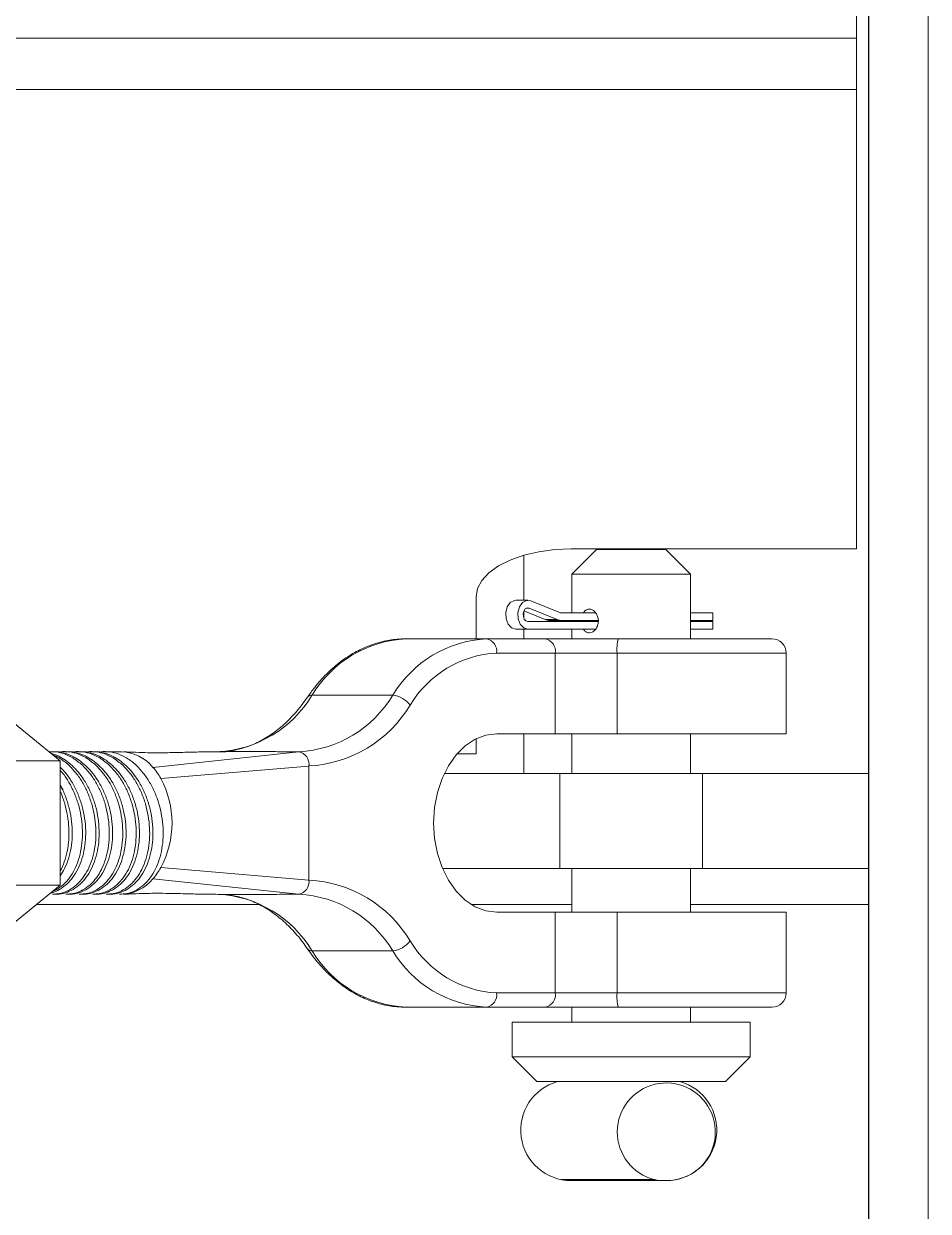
# Model space of a CAD drawing. Header units: millimetres. Extents: x -2048 to 999, y -438 to 438.
# Drawn here: x -580.5 to -459.7, y 122.8 to 281.4 of the extents above; entities that cross this region are included whole.
import ezdxf

# ---------------------------------------------------------------- set-up
doc = ezdxf.new("R2010")
doc.units = ezdxf.units.MM
doc.layers.add('LGV', color=4, linetype='Continuous')

msp = doc.modelspace()

# ---------------------------------------------------------------- linework, layer by layer
at = {"layer": 'LGV', "linetype": 'Continuous', "lineweight": 15}
for p, q in [((-467.66, -427.04), (-467.66, 427.04)), ((-467.66, 427.04), (-467.66, -427.04)), ((-469.26, 279.46), (-469.26, 382.59)), ((-467.63, -283.33), (-467.63, 283.33)), ((-459.69, -283.33), (-459.69, 283.33)), ((-909, 279.46), (-469.26, 279.46)), ((-469.26, 279.46), (-469.26, 272.62)), ((-913.76, 272.62), (-469.26, 272.62)), ((-469.26, 211.26), (-469.26, 272.62)), ((-469.26, 211.26), (-507.36, 211.26)), ((-504.01, 211.14), (-507.3, 207.85)), ((-494.71, 211.14), (-504.01, 211.14)), ((-501.01, 211.26), (-501.01, 211.14)), ((-491.43, 207.85), (-494.71, 211.14)), ((-513.71, 210.4), (-513.71, 204.38)), ((-507.3, 207.85), (-507.3, 202.69)), ((-491.43, 207.85), (-507.3, 207.85)), ((-491.43, 199.23), (-491.43, 207.85)), ((-520.06, 204.82), (-520.06, 199.23)), ((-513.15, 204.38), (-514.76, 204.38)), ((-513.33, 203.33), (-512.97, 203.33)), ((-512.97, 203.33), (-509.24, 201.79)), ((-512.77, 204.3), (-509.04, 202.77)), ((-513.71, 202.88), (-513.71, 202.03)), ((-513.68, 202.95), (-510.85, 201.79)), ((-513.15, 201.55), (-503.76, 201.55)), ((-510.85, 201.79), (-509.24, 201.79)), ((-510.27, 201.68), (-508.66, 201.68)), ((-508.66, 202.69), (-504.1, 202.69)), ((-508.66, 201.68), (-503.76, 201.68)), ((-507.3, 201.68), (-507.3, 201.55)), ((-491.43, 202.69), (-488.45, 202.69)), ((-491.43, 201.68), (-488.45, 201.68)), ((-491.43, 201.55), (-488.45, 201.55)), ((-488.45, 201.68), (-488.45, 202.69)), ((-488.45, 201.55), (-488.45, 200.53)), ((-513.15, 200.53), (-514.76, 200.53)), ((-513.71, 200.53), (-513.71, 199.23)), ((-513.15, 200.53), (-504.11, 200.53)), ((-507.3, 200.53), (-507.3, 199.23)), ((-491.43, 200.53), (-488.45, 200.53)), ((-518.67, 199.23), (-529.45, 199.23)), ((-518.67, 199.23), (-510.84, 199.23)), ((-510.84, 199.23), (-501.07, 199.23)), ((-501.07, 199.23), (-480.57, 199.23)), ((-509.5, 197.33), (-517.32, 197.33)), ((-509.5, 186.53), (-509.5, 197.33)), ((-501.24, 197.33), (-509.5, 197.33)), ((-501.24, 186.53), (-501.24, 197.33)), ((-478.66, 197.33), (-501.24, 197.33)), ((-478.66, 186.53), (-478.66, 197.33)), ((-585.75, 191.2), (-575.6, 182.91)), ((-531.21, 191.69), (-541.98, 191.69)), ((-520.06, 185.88), (-520.06, 183.87)), ((-509.5, 186.53), (-517.32, 186.53)), ((-513.71, 186.53), (-513.71, 181.23)), ((-501.24, 186.53), (-509.5, 186.53)), ((-507.3, 186.53), (-507.3, 181.23)), ((-478.66, 186.53), (-501.24, 186.53)), ((-491.43, 181.23), (-491.43, 186.53)), ((-576.41, 184.15), (-576.76, 184.15)), ((-574.61, 184.15), (-574.97, 184.15)), ((-572.81, 184.15), (-573.17, 184.15)), ((-571.02, 184.15), (-571.38, 184.15)), ((-567.43, 184.15), (-569.58, 184.15)), ((-543.74, 184.15), (-563.22, 182.06)), ((-543.74, 184.15), (-546.34, 184.15)), ((-575.6, 182.91), (-582.87, 182.91)), ((-575.6, 182.91), (-575.6, 166.34)), ((-522.63, 183.87), (-520.06, 183.87)), ((-542.39, 182.24), (-562.17, 180.58)), ((-542.39, 182.24), (-542.39, 167)), ((-508.89, 181.23), (-524.33, 181.23)), ((-508.89, 168.53), (-508.89, 181.23)), ((-489.84, 181.23), (-508.89, 181.23)), ((-489.84, 168.53), (-489.84, 181.23)), ((-467.66, 181.23), (-489.84, 181.23)), ((-575.22, 179.01), (-575.6, 179.67)), ((-542.39, 167), (-562.17, 168.67)), ((-508.89, 168.53), (-524.56, 168.53)), ((-489.84, 168.53), (-508.89, 168.53)), ((-507.3, 168.53), (-507.3, 162.72)), ((-491.43, 162.72), (-491.43, 168.53)), ((-467.66, 168.53), (-489.84, 168.53)), ((-543.74, 165.1), (-563.22, 167.19)), ((-575.6, 166.34), (-585.75, 158.05)), ((-575.6, 166.34), (-582.87, 166.34)), ((-576.66, 165.1), (-576.3, 165.1)), ((-574.86, 165.1), (-574.5, 165.1)), ((-573.07, 165.1), (-572.71, 165.1)), ((-571.27, 165.1), (-570.91, 165.1)), ((-569.47, 165.1), (-569.12, 165.1)), ((-567.68, 165.1), (-567.43, 165.1)), ((-543.74, 165.1), (-546.34, 165.1)), ((-549.14, 163.75), (-578.77, 163.75)), ((-507.3, 163.75), (-520.76, 163.75)), ((-467.66, 163.75), (-491.43, 163.75)), ((-509.5, 162.72), (-517.32, 162.72)), ((-509.5, 151.92), (-509.5, 162.72)), ((-501.24, 162.72), (-509.5, 162.72)), ((-501.24, 151.92), (-501.24, 162.72)), ((-478.66, 162.72), (-501.24, 162.72)), ((-478.66, 151.92), (-478.66, 162.72)), ((-531.21, 157.56), (-541.98, 157.56)), ((-517.32, 151.92), (-509.5, 151.92)), ((-509.5, 151.92), (-501.24, 151.92)), ((-501.24, 151.92), (-478.66, 151.92)), ((-518.67, 150.02), (-529.45, 150.02)), ((-510.84, 150.02), (-518.67, 150.02)), ((-501.07, 150.02), (-510.84, 150.02)), ((-507.3, 150.02), (-507.3, 148.03)), ((-480.57, 150.02), (-501.07, 150.02)), ((-491.43, 148.03), (-491.43, 150.02)), ((-515.24, 148.03), (-515.24, 143.38)), ((-483.49, 148.03), (-515.24, 148.03)), ((-483.49, 143.38), (-483.49, 148.03)), ((-515.24, 143.38), (-511.95, 140.1)), ((-483.49, 143.38), (-515.24, 143.38)), ((-486.78, 140.1), (-483.49, 143.38)), ((-486.78, 140.1), (-511.95, 140.1)), ((-496.26, 127), (-508.73, 127)), ((-507.37, 126.86), (-494.67, 126.86))]:
    msp.add_line(p, q, dxfattribs=at)
at = {"layer": 'LGV', "linetype": 'Continuous', "lineweight": 15, "flags": 128}
for points in [[(-507.36, 211.26), (-509.57, 211.16), (-511.71, 210.87), (-513.71, 210.4), (-515.53, 209.75), (-517.09, 208.96), (-518.36, 208.04), (-519.3, 207.02), (-519.87, 205.94), (-520.06, 204.82)], [(-514.76, 200.53), (-515.33, 200.71), (-515.79, 201.2), (-516.07, 201.91), (-516.11, 202.73), (-515.91, 203.49), (-515.5, 204.07), (-514.96, 204.36), (-514.76, 204.38)], [(-513.15, 200.53), (-513.71, 200.71), (-514.18, 201.2), (-514.45, 201.91), (-514.49, 202.73), (-514.29, 203.49), (-513.89, 204.07), (-513.35, 204.36), (-512.77, 204.3)], [(-513.15, 201.55), (-513.41, 201.63), (-513.63, 201.86), (-513.76, 202.2), (-513.78, 202.58), (-513.69, 202.94), (-513.5, 203.22), (-513.24, 203.35), (-512.97, 203.33)], [(-517.32, 162.72), (-518.79, 162.9), (-520.2, 163.44), (-521.53, 164.31), (-522.74, 165.5), (-523.77, 166.97), (-524.61, 168.67), (-525.24, 170.55), (-525.61, 172.56), (-525.74, 174.62), (-525.61, 176.69), (-525.24, 178.7), (-524.61, 180.58), (-523.77, 182.28), (-522.74, 183.75), (-521.53, 184.94), (-520.2, 185.81), (-518.79, 186.35), (-517.32, 186.53)]]:
    msp.add_lwpolyline(points, dxfattribs=at)
at = {"layer": 'LGV', "linetype": 'Continuous', "lineweight": 15}
for centre, radius, start, end in [((-510.27, 203.2), 1.52, 247.4128, 269.8273), ((-508.65, 203.2), 1.52, 247.4128, 269.8273), ((-508.66, 203.69), 0.995, 247.4128, 269.8273), ((-528.64, 183.71), 15.54, 92.9634, 149.0984), ((-517.87, 183.71), 15.54, 92.9634, 149.0984), ((-519.01, 197.56), 1.7, 351.9508, 78.5789), ((-511.18, 197.56), 1.7, 351.9508, 78.5789), ((-495.86, 197.8), 5.4, 164.6258, 185.0145), ((-480.57, 197.33), 1.91, 0, 90), ((-516.58, 183), 14.34, 92.9634, 149.0984), ((-555.32, 199.67), 15.54, 272.9634, 329.0984), ((-544.54, 199.67), 15.54, 272.9634, 329.0984), ((-542.06, 191.02), 0.671, 83.2345, 141.3579), ((-543.26, 198.97), 16.75, 272.9634, 329.0984), ((-531.53, 188.42), 3.29, 36.3567, 84.2676), ((-567.62, 178.48), 5.67, 39.1475, 88.0831), ((-544.08, 182.48), 1.7, 351.9508, 78.5789), ((-569.8, 176.3), 8.74, 29.2845, 41.2452), ((-573.3, 174.62), 12.62, 331.8701, 28.1299), ((-569.8, 172.95), 8.74, 318.7548, 330.7155), ((-567.62, 170.77), 5.67, 271.9169, 320.8525), ((-544.08, 166.77), 1.7, 281.4211, 8.0492), ((-543.26, 150.28), 16.75, 30.9016, 87.0366), ((-555.32, 149.58), 15.54, 30.9016, 87.0366), ((-544.54, 149.58), 15.54, 30.9016, 87.0366), ((-531.53, 160.83), 3.29, 275.7324, 323.6433), ((-516.58, 166.25), 14.34, 210.9016, 267.0366), ((-542.06, 158.23), 0.671, 218.6619, 276.7635), ((-528.64, 165.54), 15.54, 210.9016, 267.0366), ((-517.87, 165.54), 15.54, 210.9016, 267.0366), ((-519.01, 151.69), 1.7, 281.4211, 8.0492), ((-511.18, 151.69), 1.7, 281.4211, 8.0492), ((-495.86, 151.45), 5.4, 174.9855, 195.3742), ((-480.57, 151.92), 1.91, 270, 0), ((-507.37, 133.6), 6.74, 105.6758, 270), ((-494.67, 133.35), 6.55, 310.7759, 255.8589), ((-494.67, 133.6), 6.74, 270, 74.3242), ((-494.67, 133.6), 6.74, 270, 309.3752)]:
    msp.add_arc(centre, radius, start, end, dxfattribs=at)
for points, knots in [([(-505.72, 202.69), (-505.67, 202.78), (-505.54, 203), (-505.27, 203.17), (-505.06, 203.19), (-504.98, 203.2)], [0, 0, 0, 0, 0.299327, 0.717419, 1, 1, 1, 1]), ([(-504.98, 203.2), (-504.94, 203.2), (-504.77, 203.19), (-504.47, 203.08), (-504.13, 202.77), (-503.86, 202.34), (-503.73, 201.82), (-503.75, 201.28), (-503.91, 200.78), (-504.2, 200.37), (-504.56, 200.1), (-504.84, 200.03), (-504.97, 200.02), (-504.98, 200.02)], [0, 0, 0, 0, 0.033942, 0.139102, 0.244942, 0.352621, 0.460509, 0.566548, 0.671589, 0.77801, 0.886051, 0.993452, 1, 1, 1, 1]), ([(-505.98, 201.55), (-505.98, 201.57), (-505.99, 201.61), (-505.98, 201.65), (-505.98, 201.68)], [0, 0, 0, 0, 0.498466, 1, 1, 1, 1]), ([(-504.98, 200.02), (-505.09, 200.04), (-505.32, 200.07), (-505.58, 200.27), (-505.68, 200.47), (-505.72, 200.53)], [0, 0, 0, 0, 0.3843281, 0.7928515, 1, 1, 1, 1]), ([(-529.45, 199.23), (-529.83, 199.22), (-530.9, 199.19), (-532.64, 198.89), (-534.63, 198.25), (-536.54, 197.3), (-538.37, 196.07), (-540.08, 194.55), (-541.48, 192.99), (-542.27, 191.88), (-542.59, 191.44)], [0, 0, 0, 0, 0.077597, 0.214202, 0.350954, 0.488328, 0.626663, 0.766059, 0.906403, 1, 1, 1, 1]), ([(-542.59, 191.44), (-542.82, 191.11), (-543.5, 190.14), (-544.74, 188.7), (-546.33, 187.23), (-548.01, 186.03), (-549.76, 185.11), (-551.57, 184.49), (-553.17, 184.19), (-554.15, 184.16), (-554.52, 184.15)], [0, 0, 0, 0, 0.0718074, 0.2108254, 0.349999, 0.4896725, 0.6302281, 0.772093, 0.9155849, 1, 1, 1, 1]), ([(-577.08, 184.12), (-576.78, 184.13), (-576.11, 184.16), (-575.04, 183.88), (-573.84, 183.33), (-573.07, 182.69), (-572.64, 182.33)], [0, 0, 0, 0, 0.1991423, 0.4432993, 0.6945227, 1, 1, 1, 1]), ([(-572.24, 182.31), (-572.52, 182.56), (-573.08, 183.04), (-574.05, 183.62), (-575.12, 184.01), (-575.94, 184.18), (-576.36, 184.14), (-576.41, 184.14)], [0, 0, 0, 0, 0.2164512, 0.437105, 0.6993137, 0.9692327, 1, 1, 1, 1]), ([(-575.73, 184.07), (-575.66, 184.09), (-575.23, 184.2), (-574.39, 184.15), (-573.25, 183.89), (-572.04, 183.33), (-571.27, 182.69), (-570.85, 182.33)], [0, 0, 0, 0, 0.04209, 0.271541, 0.493626, 0.722138, 1, 1, 1, 1]), ([(-570.44, 182.31), (-570.72, 182.56), (-571.29, 183.04), (-572.26, 183.62), (-573.33, 184.01), (-574.15, 184.18), (-574.57, 184.14), (-574.61, 184.14)], [0, 0, 0, 0, 0.216451, 0.437105, 0.699314, 0.969233, 1, 1, 1, 1]), ([(-573.93, 184.07), (-573.87, 184.09), (-573.43, 184.2), (-572.59, 184.15), (-571.45, 183.89), (-570.24, 183.33), (-569.47, 182.69), (-569.05, 182.33)], [0, 0, 0, 0, 0.0420902, 0.271541, 0.4936259, 0.7221383, 1, 1, 1, 1]), ([(-568.64, 182.31), (-568.92, 182.56), (-569.49, 183.04), (-570.46, 183.62), (-571.53, 184.01), (-572.35, 184.18), (-572.77, 184.14), (-572.81, 184.14)], [0, 0, 0, 0, 0.216451, 0.437105, 0.699314, 0.969233, 1, 1, 1, 1]), ([(-572.14, 184.07), (-572.07, 184.09), (-571.64, 184.2), (-570.8, 184.15), (-569.66, 183.89), (-568.45, 183.33), (-567.68, 182.69), (-567.25, 182.33)], [0, 0, 0, 0, 0.04209, 0.271541, 0.493626, 0.722138, 1, 1, 1, 1]), ([(-566.85, 182.31), (-567.13, 182.56), (-567.69, 183.04), (-568.66, 183.62), (-569.74, 184.01), (-570.55, 184.18), (-570.98, 184.14), (-571.02, 184.14)], [0, 0, 0, 0, 0.216451, 0.437105, 0.699314, 0.969233, 1, 1, 1, 1]), ([(-570.34, 184.07), (-570.27, 184.09), (-569.84, 184.2), (-569, 184.15), (-567.86, 183.89), (-566.89, 183.42), (-566.08, 182.89), (-565.67, 182.52), (-565.46, 182.33)], [0, 0, 0, 0, 0.0420745, 0.27144, 0.4934422, 0.7218696, 0.8601884, 1, 1, 1, 1]), ([(-546.34, 184.15), (-547.04, 184.16), (-548.46, 184.18), (-550.58, 184.19), (-552.75, 184.16), (-554.85, 184.14), (-556.94, 184.12), (-559.06, 184.07), (-561.4, 184.01), (-564.13, 184), (-566.08, 184.09), (-567.17, 184.14)], [0, 0, 0, 0, 0.079474, 0.162264, 0.252781, 0.354347, 0.448672, 0.55552, 0.676283, 0.819428, 1, 1, 1, 1]), ([(-574.03, 182.31), (-574.31, 182.56), (-574.88, 183.04), (-575.85, 183.62), (-576.54, 183.85), (-576.91, 183.98)], [0, 0, 0, 0, 0.30952, 0.625048, 1, 1, 1, 1]), ([(-576.61, 183.73), (-576.32, 183.61), (-575.56, 183.29), (-574.86, 182.69), (-574.44, 182.33)], [0, 0, 0, 0, 0.392734, 1, 1, 1, 1]), ([(-576.91, 165.27), (-576.84, 165.28), (-576.41, 165.35), (-575.67, 165.74), (-574.72, 166.43), (-573.89, 167.37), (-573.21, 168.51), (-572.68, 169.83), (-572.34, 171.27), (-572.18, 172.83), (-572.22, 174.43), (-572.46, 176.06), (-572.89, 177.63), (-573.5, 179.14), (-574.22, 180.41), (-574.94, 181.4), (-575.41, 181.88), (-575.6, 182.08)], [0, 0, 0, 0, 0.013352, 0.084825, 0.158359, 0.230056, 0.303804, 0.376017, 0.450289, 0.52313, 0.598055, 0.671397, 0.746856, 0.820336, 0.895964, 0.955798, 1, 1, 1, 1]), ([(-574.44, 182.33), (-574.12, 182), (-573.46, 181.33), (-572.63, 180.09), (-571.92, 178.69), (-571.38, 177.19), (-571.01, 175.59), (-570.83, 173.98), (-570.84, 172.37), (-571.05, 170.83), (-571.45, 169.39), (-572.02, 168.11), (-572.76, 167.01), (-573.63, 166.15), (-574.62, 165.52), (-575.64, 165.16), (-576.34, 165.13), (-576.66, 165.12)], [0, 0, 0, 0, 0.0659768, 0.1338663, 0.1998974, 0.2678115, 0.3344105, 0.4029181, 0.4699071, 0.5388365, 0.6058406, 0.6748108, 0.7413908, 0.8099417, 0.8758189, 0.9436437, 1, 1, 1, 1]), ([(-575.6, 181.65), (-575.5, 181.53), (-575.06, 181.07), (-574.43, 180.08), (-573.72, 178.69), (-573.18, 177.19), (-572.81, 175.59), (-572.63, 173.98), (-572.64, 172.37), (-572.85, 170.83), (-573.24, 169.39), (-573.82, 168.11), (-574.55, 167.01), (-575.43, 166.16), (-576.14, 165.65), (-576.57, 165.51), (-576.65, 165.49)], [0, 0, 0, 0, 0.026023, 0.106298, 0.184375, 0.26468, 0.343429, 0.424435, 0.503645, 0.58515, 0.664378, 0.745931, 0.824658, 0.905715, 0.983611, 1, 1, 1, 1]), ([(-576.3, 165.12), (-576.21, 165.12), (-575.74, 165.08), (-574.91, 165.28), (-573.87, 165.72), (-572.93, 166.43), (-572.1, 167.37), (-571.41, 168.51), (-570.89, 169.83), (-570.54, 171.27), (-570.39, 172.83), (-570.43, 174.43), (-570.66, 176.06), (-571.09, 177.63), (-571.7, 179.14), (-572.42, 180.41), (-573.21, 181.49), (-573.76, 182.04), (-574.03, 182.31)], [0, 0, 0, 0, 0.015829, 0.08317, 0.148473, 0.21566, 0.281169, 0.348552, 0.414532, 0.482393, 0.548946, 0.617404, 0.684416, 0.753362, 0.820499, 0.8896, 0.944269, 1, 1, 1, 1]), ([(-572.64, 182.33), (-572.32, 182), (-571.67, 181.33), (-570.83, 180.09), (-570.12, 178.69), (-569.59, 177.19), (-569.22, 175.59), (-569.04, 173.98), (-569.05, 172.37), (-569.25, 170.83), (-569.65, 169.39), (-570.22, 168.11), (-570.96, 167.01), (-571.83, 166.15), (-572.83, 165.52), (-573.84, 165.16), (-574.54, 165.13), (-574.86, 165.12)], [0, 0, 0, 0, 0.065977, 0.133866, 0.199897, 0.267812, 0.334411, 0.402918, 0.469907, 0.538837, 0.605841, 0.674811, 0.741391, 0.809942, 0.875819, 0.943644, 1, 1, 1, 1]), ([(-574.5, 165.12), (-574.41, 165.12), (-573.94, 165.08), (-573.12, 165.28), (-572.07, 165.72), (-571.13, 166.43), (-570.3, 167.37), (-569.62, 168.51), (-569.09, 169.83), (-568.75, 171.27), (-568.59, 172.83), (-568.63, 174.43), (-568.87, 176.06), (-569.3, 177.63), (-569.91, 179.14), (-570.63, 180.41), (-571.41, 181.49), (-571.96, 182.04), (-572.24, 182.31)], [0, 0, 0, 0, 0.0158294, 0.0831696, 0.1484733, 0.2156601, 0.2811691, 0.3485519, 0.4145316, 0.4823925, 0.5489465, 0.6174041, 0.6844157, 0.7533623, 0.8204993, 0.8896001, 0.9442695, 1, 1, 1, 1]), ([(-570.85, 182.33), (-570.52, 182), (-569.87, 181.33), (-569.03, 180.09), (-568.33, 178.69), (-567.79, 177.19), (-567.42, 175.59), (-567.24, 173.98), (-567.25, 172.37), (-567.46, 170.83), (-567.86, 169.39), (-568.43, 168.11), (-569.17, 167.01), (-570.04, 166.15), (-571.03, 165.52), (-572.05, 165.16), (-572.75, 165.13), (-573.07, 165.12)], [0, 0, 0, 0, 0.0659768, 0.1338663, 0.1998974, 0.2678115, 0.3344105, 0.4029181, 0.4699071, 0.5388365, 0.6058406, 0.6748108, 0.7413908, 0.8099417, 0.8758189, 0.9436437, 1, 1, 1, 1]), ([(-572.71, 165.12), (-572.62, 165.12), (-572.14, 165.08), (-571.32, 165.28), (-570.28, 165.72), (-569.33, 166.43), (-568.5, 167.37), (-567.82, 168.51), (-567.3, 169.83), (-566.95, 171.27), (-566.79, 172.83), (-566.83, 174.43), (-567.07, 176.06), (-567.5, 177.63), (-568.11, 179.14), (-568.83, 180.41), (-569.62, 181.49), (-570.16, 182.04), (-570.44, 182.31)], [0, 0, 0, 0, 0.015829, 0.08317, 0.148473, 0.21566, 0.281169, 0.348552, 0.414532, 0.482393, 0.548946, 0.617404, 0.684416, 0.753362, 0.820499, 0.8896, 0.944269, 1, 1, 1, 1]), ([(-569.05, 182.33), (-568.73, 182), (-568.07, 181.33), (-567.24, 180.09), (-566.53, 178.69), (-565.99, 177.19), (-565.62, 175.59), (-565.44, 173.98), (-565.46, 172.37), (-565.66, 170.83), (-566.06, 169.39), (-566.63, 168.11), (-567.37, 167.01), (-568.24, 166.15), (-569.24, 165.52), (-570.25, 165.16), (-570.95, 165.13), (-571.27, 165.12)], [0, 0, 0, 0, 0.065977, 0.133866, 0.199897, 0.267812, 0.334411, 0.402918, 0.469907, 0.538837, 0.605841, 0.674811, 0.741391, 0.809942, 0.875819, 0.943644, 1, 1, 1, 1]), ([(-570.91, 165.12), (-570.82, 165.12), (-570.35, 165.08), (-569.53, 165.28), (-568.48, 165.72), (-567.54, 166.43), (-566.71, 167.37), (-566.02, 168.51), (-565.5, 169.83), (-565.16, 171.27), (-565, 172.83), (-565.04, 174.43), (-565.28, 176.06), (-565.7, 177.63), (-566.31, 179.14), (-567.04, 180.41), (-567.82, 181.49), (-568.37, 182.04), (-568.64, 182.31)], [0, 0, 0, 0, 0.015829, 0.08317, 0.148473, 0.21566, 0.281169, 0.348552, 0.414532, 0.482393, 0.548946, 0.617404, 0.684416, 0.753362, 0.820499, 0.8896, 0.944269, 1, 1, 1, 1]), ([(-567.25, 182.33), (-566.93, 182), (-566.28, 181.33), (-565.44, 180.09), (-564.74, 178.69), (-564.2, 177.19), (-563.83, 175.59), (-563.65, 173.98), (-563.66, 172.37), (-563.87, 170.83), (-564.26, 169.39), (-564.84, 168.11), (-565.58, 167.01), (-566.45, 166.15), (-567.44, 165.52), (-568.45, 165.16), (-569.16, 165.13), (-569.48, 165.12)], [0, 0, 0, 0, 0.065977, 0.133866, 0.199897, 0.267812, 0.334411, 0.402918, 0.469907, 0.538837, 0.605841, 0.674811, 0.741391, 0.809942, 0.875819, 0.943644, 1, 1, 1, 1]), ([(-569.12, 165.12), (-569.03, 165.12), (-568.55, 165.08), (-567.73, 165.28), (-566.68, 165.72), (-565.74, 166.43), (-564.91, 167.37), (-564.23, 168.51), (-563.7, 169.83), (-563.36, 171.27), (-563.2, 172.83), (-563.24, 174.43), (-563.48, 176.06), (-563.91, 177.63), (-564.52, 179.14), (-565.24, 180.41), (-566.03, 181.49), (-566.57, 182.04), (-566.85, 182.31)], [0, 0, 0, 0, 0.015829, 0.08317, 0.148473, 0.21566, 0.281169, 0.348552, 0.414532, 0.482393, 0.548946, 0.617404, 0.684416, 0.753362, 0.820499, 0.8896, 0.944269, 1, 1, 1, 1]), ([(-565.46, 182.33), (-565.14, 182), (-564.48, 181.33), (-563.65, 180.09), (-562.94, 178.69), (-562.4, 177.19), (-562.03, 175.59), (-561.85, 173.98), (-561.86, 172.37), (-562.07, 170.83), (-562.47, 169.39), (-563.04, 168.11), (-563.78, 167.01), (-564.65, 166.15), (-565.64, 165.52), (-566.66, 165.16), (-567.36, 165.13), (-567.68, 165.12)], [0, 0, 0, 0, 0.065977, 0.133866, 0.199897, 0.267812, 0.334411, 0.402918, 0.469907, 0.538837, 0.605841, 0.674811, 0.741391, 0.809942, 0.875819, 0.943644, 1, 1, 1, 1]), ([(-575.6, 167.59), (-575.4, 167.9), (-574.97, 168.57), (-574.48, 169.83), (-574.13, 171.27), (-573.98, 172.83), (-574.02, 174.43), (-574.26, 176.06), (-574.69, 177.63), (-575.15, 178.83), (-575.51, 179.45), (-575.6, 179.62)], [0, 0, 0, 0, 0.101634, 0.220741, 0.343244, 0.463388, 0.586969, 0.707939, 0.832402, 0.953598, 1, 1, 1, 1]), ([(-575.6, 178.8), (-575.58, 178.76), (-575.33, 178.26), (-574.98, 177.18), (-574.6, 175.6), (-574.43, 173.98), (-574.44, 172.37), (-574.64, 170.84), (-575.02, 169.42), (-575.41, 168.62), (-575.6, 168.22)], [0, 0, 0, 0, 0.01188, 0.15469, 0.294734, 0.438792, 0.579656, 0.724601, 0.865498, 1, 1, 1, 1]), ([(-567.17, 165.11), (-566.26, 165.15), (-564.64, 165.23), (-562.48, 165.24), (-560.76, 165.22), (-559.33, 165.18), (-558.13, 165.15), (-556.74, 165.12), (-554.77, 165.1), (-552.19, 165.07), (-549.33, 165.06), (-547.33, 165.09), (-546.34, 165.1)], [0, 0, 0, 0, 0.1508624, 0.2686728, 0.3634276, 0.4418096, 0.5065969, 0.5642182, 0.6623017, 0.7743081, 0.888614, 1, 1, 1, 1]), ([(-554.52, 165.1), (-554.21, 165.09), (-553.27, 165.07), (-551.71, 164.8), (-549.85, 164.18), (-548.06, 163.25), (-546.34, 162.03), (-544.74, 160.54), (-543.49, 159.1), (-542.81, 158.13), (-542.59, 157.81)], [0, 0, 0, 0, 0.070986, 0.216923, 0.362319, 0.506326, 0.648789, 0.789975, 0.93028, 1, 1, 1, 1]), ([(-542.59, 157.81), (-542.33, 157.45), (-541.6, 156.41), (-540.26, 154.88), (-538.53, 153.31), (-536.68, 152.02), (-534.73, 151.04), (-532.72, 150.37), (-530.94, 150.06), (-529.85, 150.03), (-529.45, 150.02)], [0, 0, 0, 0, 0.076348, 0.218485, 0.360445, 0.501744, 0.642071, 0.781216, 0.919189, 1, 1, 1, 1]), ([(-496.26, 127), (-496, 126.94), (-495.74, 126.87), (-495.46, 126.85), (-495.46, 126.85)], [0, 0, 0, 0, 0.994505, 1, 1, 1, 1])]:
    msp.add_open_spline(points, degree=3, knots=knots, dxfattribs=at)

doc.saveas('drawing.dxf')
